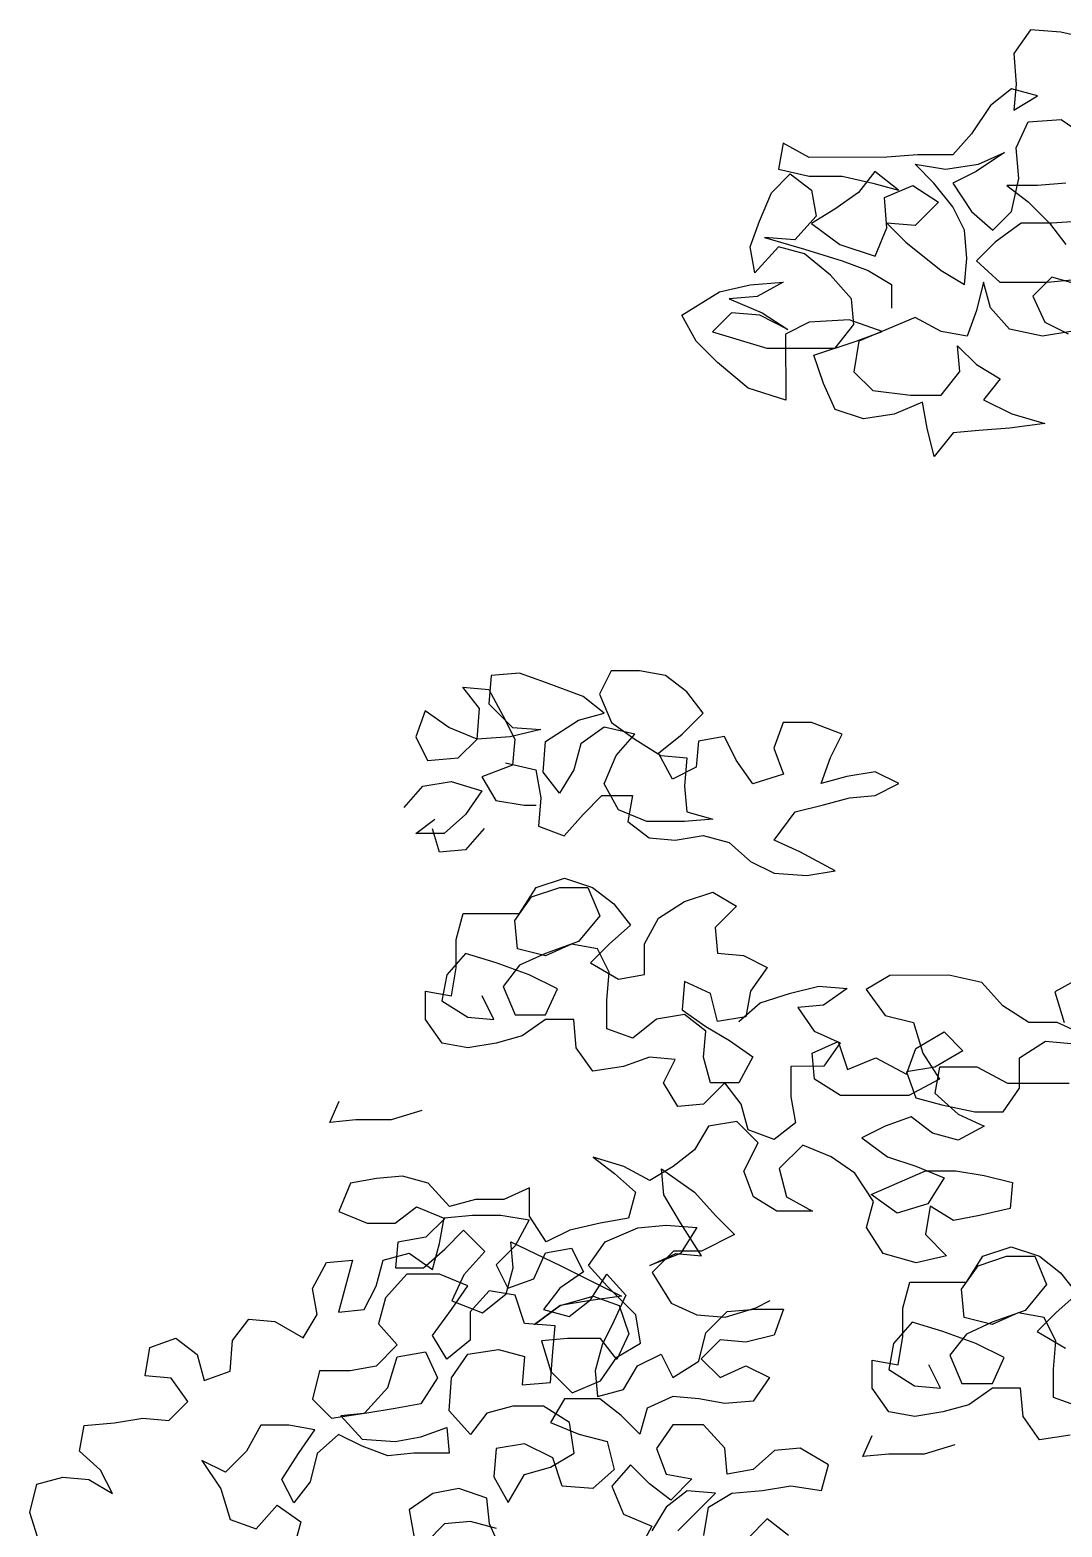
# Model space of a CAD drawing. Header units: metres. Extents: x 2.7 to 23.1, y -0.5 to 9.6.
# Drawn here: x 15.721 to 17.321, y 6.611 to 8.931 of the extents above; entities that cross this region are included whole.
import ezdxf

# ---------------------------------------------------------------- set-up
doc = ezdxf.new("R2010")
doc.units = ezdxf.units.M
doc.layers.add('ceco.net 89', color=7, linetype='Continuous')

msp = doc.modelspace()

# ---------------------------------------------------------------- linework, layer by layer
at = {"layer": 'ceco.net 89'}
for points in [[(17.3663, 8.9163), (17.3188, 8.9272), (17.2714, 8.9308), (17.2459, 8.8943), (17.2495, 8.8469), (17.2459, 8.8067), (17.2824, 8.8286), (17.2423, 8.8395), (17.2094, 8.814), (17.1802, 8.7701), (17.1511, 8.7372), (17.0963, 8.7372), (17.0488, 8.7335), (16.9284, 8.7334), (16.8882, 8.7552), (16.8809, 8.7151), (16.9284, 8.7042), (16.9795, 8.7042), (17.027, 8.6933), (17.0671, 8.6824), (17.0306, 8.7116), (17.0051, 8.6787), (16.9686, 8.6531), (16.9321, 8.6311), (16.9759, 8.5983), (17.0307, 8.5801), (17.0489, 8.624), (17.0452, 8.6714), (17.089, 8.6897), (17.1292, 8.6642), (17.0928, 8.6276), (17.0489, 8.6313), (17.0782, 8.6021), (17.133, 8.5583), (17.1695, 8.5364), (17.1731, 8.5766), (17.1694, 8.6204), (17.1511, 8.6569), (17.1219, 8.6934), (17.0927, 8.7226), (17.1401, 8.7153), (17.1912, 8.7227), (17.2314, 8.741), (17.1876, 8.7117), (17.1511, 8.6934), (17.1804, 8.6496), (17.2132, 8.6205), (17.2424, 8.6497), (17.2533, 8.7008), (17.2496, 8.7483), (17.2679, 8.7885), (17.319, 8.7921), (17.3665, 8.7593)], [(17.3339, 8.4636), (17.2901, 8.4562), (17.2389, 8.4671), (17.2097, 8.5), (17.1987, 8.5401), (17.1878, 8.4963), (17.1732, 8.4561), (17.1331, 8.4634), (17.0929, 8.4852), (17.0053, 8.4487), (16.998, 8.4012), (17.0273, 8.372), (17.0857, 8.3648), (17.1332, 8.3648), (17.1623, 8.4013), (17.1586, 8.4415), (17.1879, 8.4123), (17.2244, 8.3904), (17.1989, 8.3576), (17.2427, 8.3357), (17.2938, 8.3211), (17.2391, 8.3138), (17.1916, 8.3101), (17.1515, 8.3064), (17.1223, 8.2699), (17.1113, 8.3137), (17.104, 8.3538), (17.0602, 8.3355), (17.0127, 8.3282), (16.9689, 8.3427), (16.9506, 8.3829), (16.9359, 8.4267), (17.0016, 8.4487), (17.0418, 8.4633), (16.9907, 8.4815), (16.9286, 8.4778), (16.8921, 8.4595), (16.8922, 8.3573), (16.8338, 8.3755), (16.7863, 8.4156), (16.7534, 8.4484), (16.7314, 8.4886), (16.7898, 8.5251), (16.8373, 8.5361), (16.8884, 8.5398), (16.8482, 8.5179), (16.8044, 8.5142), (16.8556, 8.4923), (16.8957, 8.4668), (16.8519, 8.4887), (16.8081, 8.4923), (16.7789, 8.4631), (16.8629, 8.4376), (16.9688, 8.4377), (16.998, 8.4742), (16.9943, 8.5144), (16.9614, 8.5508), (16.9212, 8.5837), (16.881, 8.5946), (16.8445, 8.5544), (16.8372, 8.5945), (16.8518, 8.6347), (16.87, 8.6786), (16.8992, 8.7078), (16.9321, 8.6823), (16.9394, 8.6421), (16.9066, 8.6056), (16.8591, 8.6092), (16.9212, 8.591), (16.9796, 8.5728), (17.0198, 8.5582), (17.0563, 8.5363), (17.0564, 8.4998)], [(17.3264, 8.6936), (17.2826, 8.6899), (17.2351, 8.6898), (17.268, 8.6643), (17.3009, 8.6315), (17.3264, 8.5986)], [(17.3593, 8.6352), (17.3045, 8.6315), (17.257, 8.6314), (17.2169, 8.6022), (17.1877, 8.573), (17.2243, 8.5401), (17.2973, 8.5402), (17.3411, 8.5439)], [(17.3448, 8.5366), (17.3046, 8.5475), (17.2754, 8.5183), (17.2937, 8.4781), (17.3302, 8.4599)], [(16.4577, 7.7953), (16.5052, 7.7844), (16.5126, 7.7406), (16.509, 7.6968), (16.5491, 7.6822), (16.5783, 7.7151), (16.6075, 7.7444), (16.655, 7.7444), (16.6477, 7.7042), (16.6806, 7.6787), (16.7207, 7.6751), (16.7645, 7.6824), (16.8047, 7.6715), (16.8376, 7.6423), (16.8741, 7.6241), (16.9252, 7.6205), (16.9691, 7.6278), (16.9143, 7.657), (16.8741, 7.6752), (16.9069, 7.7191), (16.9507, 7.7301), (16.9909, 7.7411), (17.031, 7.7447), (17.0675, 7.763), (17.031, 7.7813), (16.9872, 7.7739), (16.947, 7.7629), (16.9616, 7.8031), (16.9798, 7.8396), (16.9323, 7.8578), (16.8885, 7.8578), (16.874, 7.8176), (16.8886, 7.7775), (16.8411, 7.7628), (16.8155, 7.7993), (16.7973, 7.8358), (16.7571, 7.8285), (16.7535, 7.7883), (16.717, 7.77), (16.6951, 7.8102), (16.7315, 7.8394), (16.7644, 7.8723), (16.7388, 7.9051), (16.7059, 7.9306), (16.6657, 7.9379), (16.6219, 7.9379), (16.6037, 7.9013), (16.622, 7.8576), (16.6585, 7.832), (16.6987, 7.8065), (16.7389, 7.8029), (16.7353, 7.7591), (16.739, 7.7189), (16.7791, 7.708), (16.7353, 7.7043), (16.6769, 7.7043), (16.6331, 7.7225), (16.6111, 7.7626), (16.6293, 7.8064), (16.6585, 7.8393), (16.611, 7.8502), (16.5746, 7.8246), (16.5636, 7.7845), (16.5418, 7.7479), (16.5162, 7.7808), (16.5198, 7.8282), (16.5709, 7.8612), (16.611, 7.8721), (16.5781, 7.8977), (16.5197, 7.9195), (16.4795, 7.9341), (16.4357, 7.9304), (16.4321, 7.8866), (16.4686, 7.8501), (16.5125, 7.8465), (16.465, 7.8355), (16.4139, 7.8318), (16.3701, 7.85), (16.3335, 7.8755), (16.319, 7.8354), (16.3373, 7.7989), (16.3847, 7.8026), (16.4139, 7.8318), (16.4175, 7.8793), (16.3919, 7.9121), (16.4321, 7.9085), (16.454, 7.8684), (16.4723, 7.8319), (16.4687, 7.7917), (16.4213, 7.7734), (16.4432, 7.7369), (16.487, 7.7296), (16.5053, 7.7297)], [(16.3008, 7.7258), (16.33, 7.7587), (16.3738, 7.766), (16.4213, 7.7515), (16.3958, 7.715), (16.3629, 7.6857), (16.3191, 7.6857), (16.3483, 7.7076)], [(16.425, 7.6931), (16.3958, 7.6602), (16.3556, 7.6565), (16.3447, 7.693)], [(16.8196, 7.394), (16.8524, 7.4233), (16.8999, 7.4379), (16.9437, 7.4489), (16.9875, 7.4453), (16.951, 7.4197), (16.9108, 7.416), (16.9364, 7.3795), (16.9766, 7.3613), (16.9511, 7.3248), (16.9, 7.3247), (16.9, 7.2773), (16.9073, 7.2371), (16.8745, 7.2115), (16.8343, 7.2261), (16.8233, 7.2663), (16.7978, 7.2991), (16.7649, 7.2662), (16.7248, 7.2625), (16.7028, 7.299), (16.721, 7.3355), (16.6809, 7.3391), (16.6407, 7.3245), (16.5933, 7.3172), (16.5677, 7.3536), (16.564, 7.3975), (16.5202, 7.3974), (16.4837, 7.3718), (16.4435, 7.3608), (16.3997, 7.3535), (16.3596, 7.3608), (16.334, 7.3972), (16.3339, 7.4411), (16.3741, 7.4338), (16.3814, 7.4776), (16.3813, 7.5214), (16.3922, 7.5616), (16.4799, 7.5617), (16.5054, 7.6019), (16.5492, 7.6165), (16.593, 7.6019), (16.6259, 7.5764), (16.6515, 7.5436), (16.6187, 7.5143), (16.5895, 7.4851), (16.6333, 7.4596), (16.6735, 7.4669), (16.6734, 7.5144), (16.6953, 7.5546), (16.7354, 7.5802), (16.7792, 7.5948), (16.8158, 7.5729), (16.7829, 7.5401), (16.7866, 7.4999), (16.8268, 7.4963), (16.8633, 7.4781), (16.8378, 7.4415), (16.8305, 7.4014), (16.7867, 7.394), (16.7757, 7.4378), (16.7355, 7.456), (16.7319, 7.4122), (16.7685, 7.3867), (16.805, 7.3648), (16.8415, 7.3393), (16.8197, 7.2991), (16.7758, 7.2991), (16.7649, 7.3392), (16.7685, 7.3794), (16.7356, 7.4049), (16.6918, 7.3976), (16.6553, 7.3683), (16.6151, 7.3829), (16.6151, 7.4267), (16.6187, 7.4705), (16.6004, 7.507), (16.5602, 7.5143), (16.5201, 7.496), (16.4763, 7.5069), (16.4726, 7.5507), (16.4981, 7.5873), (16.5419, 7.6019), (16.5857, 7.6019), (16.604, 7.5581), (16.5712, 7.518), (16.5201, 7.4997), (16.4799, 7.4814), (16.4544, 7.4485), (16.4727, 7.4047), (16.5202, 7.4047), (16.5384, 7.4449), (16.4946, 7.4668), (16.4434, 7.485), (16.3959, 7.4995), (16.3668, 7.4667), (16.3595, 7.4265), (16.3997, 7.401), (16.4399, 7.3973), (16.4216, 7.4338)], [(17.3604, 7.3711), (17.3129, 7.3929), (17.2691, 7.3929), (17.2289, 7.4184), (17.196, 7.4549), (17.1449, 7.4658), (17.0536, 7.4657), (17.0171, 7.4438), (17.0464, 7.4036), (17.0902, 7.3927), (17.1048, 7.3453), (17.1304, 7.3051), (17.083, 7.2795), (16.9771, 7.2794), (16.9369, 7.305), (16.9332, 7.3451), (16.9734, 7.3634), (16.988, 7.3196), (17.0318, 7.3379), (17.0793, 7.3124), (17.0939, 7.3526), (17.1377, 7.3782), (17.1669, 7.349), (17.1231, 7.3234), (17.0793, 7.316), (17.094, 7.2759), (17.1341, 7.265), (17.1852, 7.2541), (17.2291, 7.2541), (17.2546, 7.2907), (17.2545, 7.3381), (17.2947, 7.3637), (17.3348, 7.3601)], [(17.3494, 7.4623), (17.3092, 7.4404), (17.3239, 7.3929)], [(17.3313, 7.298), (17.2363, 7.2979), (17.1888, 7.3235), (17.1304, 7.3234), (17.1232, 7.2832), (17.1597, 7.2504), (17.1999, 7.2322), (17.1597, 7.2102), (17.1196, 7.2212), (17.0867, 7.2467), (17.0465, 7.232), (17.01, 7.2138), (17.0502, 7.1846), (17.094, 7.17), (17.1379, 7.1518), (17.1124, 7.1116), (17.0649, 7.097), (17.0247, 7.1261), (17.1087, 7.1627), (17.1561, 7.1628), (17.1999, 7.1555), (17.2438, 7.1446), (17.2402, 7.1044), (17.1927, 7.0934), (17.1525, 7.0861), (17.116, 7.108), (17.1087, 7.0641), (17.1416, 7.0313), (17.0942, 7.0203), (17.0431, 7.0349), (17.0175, 7.075), (17.0284, 7.1152), (16.9991, 7.159), (16.9626, 7.1845), (16.9188, 7.2027), (16.8823, 7.1662), (16.8933, 7.1224), (16.9335, 7.1005), (16.8787, 7.1004), (16.8422, 7.1223), (16.8275, 7.1625), (16.8494, 7.2063), (16.8165, 7.2391), (16.7727, 7.2318), (16.7508, 7.1953), (16.718, 7.1697), (16.6815, 7.1477), (16.6413, 7.1696), (16.5938, 7.1842), (16.6267, 7.1586), (16.6596, 7.1295), (16.6487, 7.0893), (16.6049, 7.0819), (16.5574, 7.0709), (16.5209, 7.0527), (16.4953, 7.0928), (16.4953, 7.1366), (16.4552, 7.1183), (16.4113, 7.1183), (16.3712, 7.1073), (16.3383, 7.1438), (16.2981, 7.1547), (16.258, 7.151), (16.2178, 7.1437), (16.1996, 7.0998), (16.2434, 7.0816), (16.2872, 7.0817), (16.3201, 7.1072), (16.3639, 7.089), (16.3347, 7.0598), (16.2909, 7.0524), (16.2873, 7.0123), (16.3311, 7.0123), (16.3639, 7.0416), (16.3931, 7.0708), (16.426, 7.038), (16.3932, 7.0014), (16.375, 6.9612), (16.4225, 6.943), (16.4589, 6.9723), (16.4699, 7.0124), (16.4662, 7.0526), (16.5429, 7.0162), (16.6378, 6.9688), (16.5867, 6.9614), (16.5429, 6.9541), (16.5028, 6.9249), (16.5429, 6.9541), (16.594, 6.9687), (16.6342, 6.9542), (16.6489, 6.9104), (16.6306, 6.8702), (16.605, 6.903), (16.5539, 6.903), (16.5138, 6.8993), (16.5284, 6.8519), (16.5613, 6.819), (16.6051, 6.8373), (16.6306, 6.8739), (16.6671, 6.8958), (16.6598, 6.9396), (16.6159, 6.9834), (16.5867, 7.0162), (16.6122, 7.0527), (16.6633, 7.0747), (16.7071, 7.0784), (16.7546, 7.0748), (16.7291, 7.0346), (16.6816, 7.0163), (16.7218, 7.0346), (16.7619, 7.031), (16.729, 7.0821), (16.7034, 7.1258), (16.6997, 7.166), (16.7509, 7.1295), (16.7838, 7.0931), (16.813, 7.0639), (16.7619, 7.0383), (16.7181, 7.0382), (16.6853, 7.0053), (16.7145, 6.9579), (16.7547, 6.9397), (16.7985, 6.9361), (16.846, 6.9507), (16.8679, 6.9617)], [(16.3281, 7.2563), (16.2806, 7.2417), (16.2258, 7.2416), (16.1857, 7.2379), (16.2003, 7.2708)], [(15.7356, 6.5858), (15.7209, 6.6333), (15.7318, 6.6771), (15.772, 6.6881), (15.8121, 6.6845), (15.8487, 6.6626), (15.8304, 6.6991), (15.7975, 6.7283), (15.8048, 6.7684), (15.8522, 6.7721), (15.896, 6.7795), (15.9362, 6.7759), (15.9654, 6.8051), (15.9398, 6.8416), (15.8996, 6.8452), (15.9069, 6.889), (15.947, 6.9037), (15.9799, 6.8781), (15.9909, 6.838), (16.0311, 6.8526), (16.0347, 6.9001), (16.0602, 6.933), (16.1004, 6.9294), (16.1442, 6.9038), (16.1661, 6.9404), (16.1587, 6.9805), (16.1806, 7.0207), (16.2208, 7.0244), (16.1989, 6.944), (16.2391, 6.9477), (16.2573, 6.9843), (16.2682, 7.0244), (16.3084, 7.0354), (16.3449, 7.0099), (16.3558, 7.0501), (16.3631, 7.0902), (16.4069, 7.0939), (16.4507, 7.094), (16.4945, 7.0867), (16.4727, 7.0465), (16.4435, 7.0173), (16.4618, 6.9808), (16.5019, 6.9954), (16.5201, 7.0356), (16.5603, 7.043), (16.5786, 7.0065), (16.5421, 6.9809), (16.5166, 6.948), (16.5567, 6.9371), (16.5896, 6.9627), (16.6151, 7.0028), (16.6443, 6.97), (16.6261, 6.9298), (16.6079, 6.8933), (16.597, 6.8531), (16.6007, 6.813), (16.6408, 6.824), (16.6627, 6.8605), (16.6992, 6.8788), (16.7175, 6.8423), (16.7576, 6.8679), (16.7685, 6.9117), (16.8014, 6.9446), (16.8452, 6.9483), (16.889, 6.9483), (16.8744, 6.9082), (16.8306, 6.8972), (16.7904, 6.9008), (16.7613, 6.8715), (16.7905, 6.8424), (16.8306, 6.8607), (16.8672, 6.8424), (16.8416, 6.8059), (16.7978, 6.8022), (16.7577, 6.8095), (16.7175, 6.8131), (16.6774, 6.7948), (16.6664, 6.7546), (16.6372, 6.7838), (16.6043, 6.8093), (16.5496, 6.8093), (16.5277, 6.7727), (16.5715, 6.7545), (16.6153, 6.7436), (16.6263, 6.6998), (16.5935, 6.6706), (16.546, 6.6742), (16.5314, 6.718), (16.4875, 6.7399), (16.4437, 6.7325), (16.4401, 6.6887), (16.4621, 6.6486), (16.4876, 6.6924), (16.5277, 6.7034), (16.5642, 6.7253), (16.5569, 6.7728), (16.5167, 6.7983), (16.4692, 6.7983), (16.4291, 6.7873), (16.4036, 6.7544), (16.3707, 6.7909), (16.3743, 6.842), (16.3998, 6.8785), (16.4473, 6.8859), (16.4874, 6.8749), (16.4838, 6.8311), (16.5276, 6.8348), (16.5312, 6.8823), (16.5348, 6.9225), (16.4874, 6.9261), (16.4727, 6.9699), (16.4326, 6.9771), (16.4034, 6.9442), (16.4034, 6.9004), (16.3669, 6.8712), (16.345, 6.9077), (16.3742, 6.9479), (16.3997, 6.9844), (16.3559, 7.0026), (16.3048, 7.0026), (16.2719, 6.966), (16.261, 6.9259), (16.2902, 6.893), (16.2574, 6.8601), (16.2173, 6.8528), (16.1698, 6.8527), (16.1589, 6.8089), (16.1881, 6.7797), (16.2392, 6.7871), (16.2757, 6.8273), (16.2903, 6.8748), (16.3341, 6.8821), (16.3524, 6.842), (16.3268, 6.8018), (16.2867, 6.7944), (16.2429, 6.7871), (16.2027, 6.7834), (16.2356, 6.7469), (16.2867, 6.7433), (16.3269, 6.7507), (16.367, 6.7653), (16.3707, 6.7251), (16.316, 6.7251), (16.2758, 6.7214), (16.2356, 6.736), (16.1991, 6.7542), (16.1663, 6.725), (16.1554, 6.6811), (16.1298, 6.6482), (16.1115, 6.6847), (16.1371, 6.7249), (16.1626, 6.7615), (16.1224, 6.7687), (16.0786, 6.7687), (16.0567, 6.7285), (16.0239, 6.6956), (15.9874, 6.7138), (16.0166, 6.6701), (16.0313, 6.6226), (16.0714, 6.608), (16.1043, 6.6446), (16.1408, 6.619), (16.1299, 6.5789)], [(17.3331, 6.7531), (17.2856, 6.7457), (17.26, 6.7822), (17.2563, 6.826), (17.2125, 6.826), (17.176, 6.8004), (17.1359, 6.7894), (17.0921, 6.7821), (17.0519, 6.7893), (17.0263, 6.8258), (17.0263, 6.8696), (17.0665, 6.8624), (17.0737, 6.9062), (17.0737, 6.95), (17.0846, 6.9902), (17.1722, 6.9903), (17.1977, 7.0305), (17.2415, 7.0451), (17.2854, 7.0305), (17.3182, 7.005), (17.3438, 6.9722), (17.311, 6.9429), (17.2818, 6.9137), (17.3257, 6.8882)], [(17.3476, 6.7969), (17.3075, 6.8115), (17.3074, 6.8553), (17.311, 6.8991), (17.2928, 6.9356), (17.2526, 6.9429), (17.2124, 6.9246), (17.1686, 6.9355), (17.1649, 6.9793), (17.1904, 7.0158), (17.2342, 7.0305), (17.2781, 7.0305), (17.2964, 6.9867), (17.2635, 6.9465), (17.2124, 6.9282), (17.1723, 6.9099), (17.1468, 6.8771), (17.1651, 6.8333), (17.2125, 6.8333), (17.2307, 6.8735), (17.1869, 6.8954), (17.1358, 6.9136), (17.0883, 6.9281), (17.0591, 6.8952), (17.0519, 6.8551), (17.092, 6.8295), (17.1322, 6.8259), (17.1139, 6.8624)], [(16.7652, 6.5977), (16.7724, 6.6415), (16.8089, 6.6635), (16.8564, 6.6672), (16.9002, 6.6745), (16.9477, 6.6673), (16.9586, 6.7074), (16.9147, 6.7329), (16.8746, 6.7293), (16.8417, 6.7), (16.8016, 6.6927), (16.7979, 6.7328), (16.765, 6.7693), (16.7175, 6.7693), (16.692, 6.7327), (16.7067, 6.6926), (16.7468, 6.6853), (16.714, 6.6524), (16.6811, 6.678), (16.6519, 6.7071), (16.6227, 6.6743), (16.641, 6.6305), (16.6848, 6.6122), (16.663, 6.5721)], [(17.1542, 6.7383), (17.1067, 6.7237), (17.052, 6.7236), (17.0118, 6.7199), (17.0264, 6.7528)], [(16.4512, 6.5755), (16.4329, 6.6157), (16.4292, 6.6558), (16.3854, 6.6704), (16.3452, 6.663), (16.3087, 6.6375), (16.3161, 6.5973)], [(16.725, 6.605), (16.7834, 6.6635), (16.7395, 6.6671), (16.7067, 6.6415), (16.6848, 6.6049)], [(16.4439, 6.6084), (16.4037, 6.6193), (16.3635, 6.6156), (16.3343, 6.5864)], [(16.8966, 6.5978), (16.8637, 6.6234), (16.8345, 6.5941)]]:
    msp.add_lwpolyline(points, dxfattribs=at)

doc.saveas('drawing.dxf')
